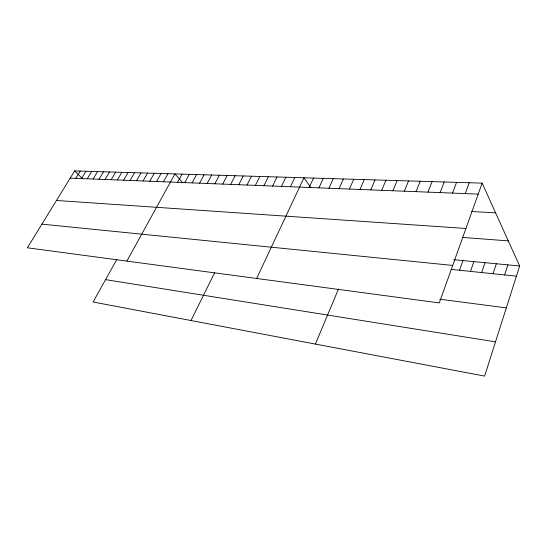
<?xml version="1.0" encoding="UTF-8"?>
<svg xmlns="http://www.w3.org/2000/svg" width="547" height="547" viewBox="0 0 547 547"><rect width="100%" height="100%" fill="white"/><g stroke="black" fill="none" stroke-linecap="round" stroke-linejoin="round"><path stroke-width="0.82" d="M482.146 183.129L439.289 302.915L27.35 247.791L74.631 170.91L482.146 183.129L519.65 265.992L484.615 376.09L93.086 302.006L116.921 259.278M504.607 274.936L507.883 264.864M493.025 273.726L496.341 263.763M481.661 272.543L485.004 262.683M470.502 271.387L473.88 261.616M459.548 270.245L462.96 260.577M465.251 193.597L469.223 182.739M452.554 193.098L456.567 182.363M440.13 192.612L444.185 181.994M427.966 192.134L432.055 181.625M416.048 191.669L420.178 181.269M404.383 191.211L408.534 180.92M392.944 190.766L397.129 180.578M381.738 190.322L385.956 180.243M315.4 344.07L338.497 288.994M370.757 189.891L374.996 179.915M359.988 189.474L364.247 179.594M349.424 189.057L353.711 179.279M339.072 188.653L343.379 178.965M328.911 188.25L333.239 178.664M318.942 187.86L323.291 178.363M309.164 187.477L313.527 178.076M256.639 278.471L303.941 177.789L310.84 187.621M290.416 186.746L294.806 177.508M281.432 186.39L285.835 177.242M272.597 186.048L277.014 176.975M263.928 185.707L268.351 176.715M190.971 320.528L214.663 272.768M255.401 185.371L259.832 176.462M247.018 185.043L251.456 176.209M238.779 184.722L243.224 175.963M230.677 184.401L235.135 175.724M222.711 184.093L227.169 175.484M214.875 183.785L219.34 175.252M207.169 183.484L211.641 175.019M199.587 183.183L204.058 174.794M192.127 182.889L196.605 174.568M184.79 182.602L189.269 174.349M177.563 182.322L182.042 174.131M126.863 261.104L174.937 173.919L182.835 182.903M163.457 181.768L167.936 173.707M156.565 181.501L161.044 173.502M149.782 181.235L154.261 173.296M143.095 180.968L147.574 173.098M136.518 180.715L140.996 172.9M130.036 180.462L134.507 172.708M123.649 180.209L128.121 172.517M117.359 179.963L121.831 172.326M111.164 179.717L115.629 172.141M105.051 179.478L109.516 171.956M99.034 179.245L103.492 171.779M93.099 179.013L97.557 171.594M87.253 178.78L91.698 171.423M81.489 178.554L85.934 171.245M75.807 178.336L80.238 171.081M70.201 178.117L478.215 194.103M471.617 211.532L495.582 212.824M56.457 200.462L465.921 228.468M462.81 237.432L508.293 240.899M453.887 259.709L519.65 265.992M41.893 224.14L452.697 265.432M451.275 269.384L516.416 276.16M439.74 299.195L506.317 307.893M105.564 279.64L495.514 341.841M74.631 170.91L82.788 178.944"/></g></svg>
